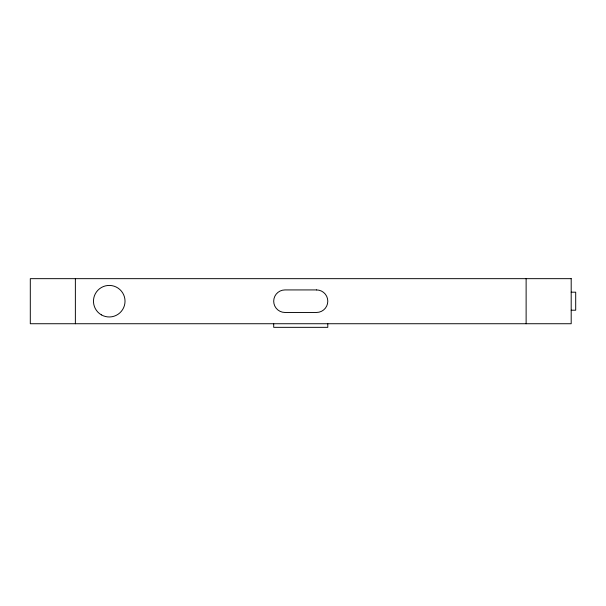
<?xml version="1.0" encoding="UTF-8"?>
<svg xmlns="http://www.w3.org/2000/svg" width="606" height="606" viewBox="0 0 606 606"><rect width="100%" height="100%" fill="white"/><g stroke="black" fill="none" stroke-linecap="round" stroke-linejoin="round"><path stroke-width="0.91" d="M571.193 292.183L575.7 292.183L575.7 310.211L571.193 310.211M526.122 278.662L526.122 323.733M327.793 323.733L327.793 327.338L273.7 327.338L273.7 323.733M75.371 278.662L75.371 323.733M571.193 278.662L30.3 278.662L30.3 323.733L571.193 323.733L571.193 278.662M316.521 289.926L284.971 289.926A11.272 11.272 0 0 0 273.7 301.197A11.272 11.272 0 0 0 284.971 312.469L316.521 312.469A11.272 11.272 0 0 0 327.793 301.197A11.272 11.272 0 0 0 316.521 289.926M101.361 314.862A15.779 15.779 0 0 0 125.025 301.197A15.779 15.779 0 0 0 101.361 287.532A15.779 15.779 0 0 0 101.361 314.862"/></g></svg>
